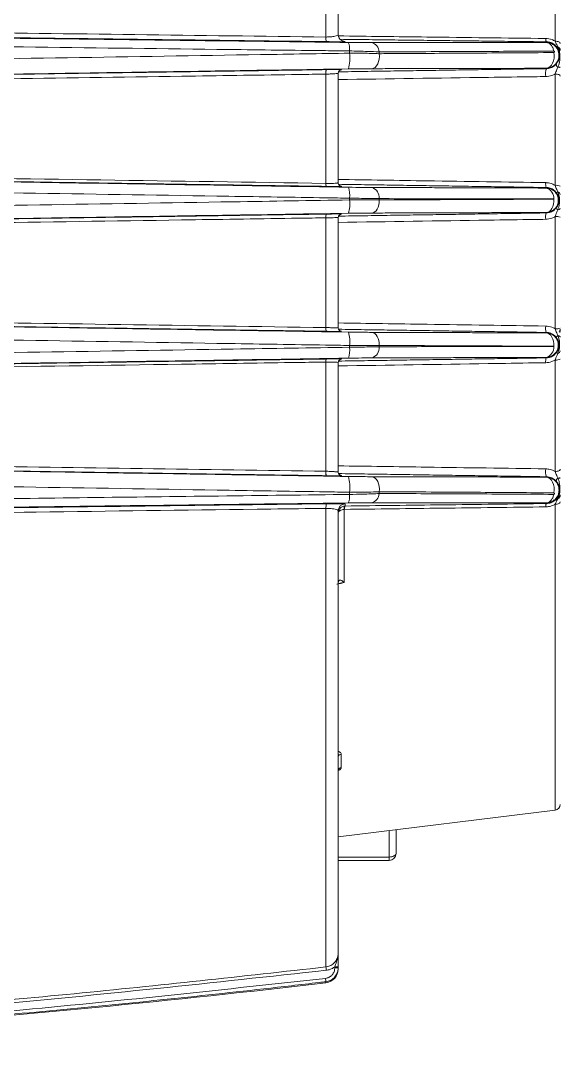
# Model space of a CAD drawing. Extents: x 2 to 136, y 1 to 99.
# Drawn here: x 107.422 to 109.754, y 41.887 to 46.379 of the extents above; entities that cross this region are included whole.
import ezdxf

# ---------------------------------------------------------------- set-up
doc = ezdxf.new("R2010")
doc.units = 0
doc.header["$MEASUREMENT"] = 0
doc.linetypes.add('SLD-Solid', pattern=[0])
doc.layers.add('OBJECT', color=7, linetype='CONTINUOUS')

msp = doc.modelspace()

# ---------------------------------------------------------------- linework, layer by layer
at = {"layer": 'OBJECT', "linetype": 'SLD-Solid', "lineweight": 15}
for p, q in [((108.7413, 46.3085), (108.7413, 48.2902)), ((108.7944, 48.2302), (108.7944, 46.3191)), ((109.7324, 46.2908), (109.7324, 47.6032)), ((108.8239, 46.2893), (108.8239, 46.2891)), ((108.8436, 46.2483), (108.8436, 46.2387)), ((108.9713, 46.2443), (108.9713, 46.2364)), ((108.7412, 45.6761), (108.7412, 46.1482)), ((108.7415, 46.1481), (108.7415, 45.6761)), ((108.7944, 46.1522), (108.7944, 45.6782)), ((108.8091, 46.1672), (108.8091, 46.1667)), ((109.6943, 46.1734), (109.6943, 46.1717)), ((109.7324, 45.6673), (109.7324, 46.1489)), ((108.8091, 45.6636), (108.8091, 45.6632)), ((109.6942, 45.6559), (109.6943, 45.6582)), ((108.8436, 45.6121), (108.8436, 45.6044)), ((108.9713, 45.61), (108.9713, 45.6044)), ((109.6942, 45.5502), (109.6943, 45.5482)), ((108.7412, 45.0528), (108.7412, 45.5272)), ((108.7415, 45.5272), (108.7415, 45.0528)), ((108.7944, 45.5282), (108.7944, 45.0518)), ((108.8091, 45.5432), (108.8091, 45.5427)), ((109.7324, 45.0475), (109.7324, 45.5325)), ((108.8091, 45.0373), (108.8091, 45.0368)), ((109.6942, 45.0298), (109.6943, 45.0318)), ((108.8436, 44.9756), (108.8436, 44.9679)), ((108.9713, 44.9756), (108.9713, 44.97)), ((109.6942, 44.9241), (109.6943, 44.9218)), ((108.7412, 44.4318), (108.7412, 44.9039)), ((108.7415, 44.9039), (108.7415, 44.4319)), ((108.7944, 44.9018), (108.7944, 44.4278)), ((108.8091, 44.9168), (108.8091, 44.9164)), ((109.7324, 44.4311), (109.7324, 44.9127)), ((108.8091, 44.4133), (108.8091, 44.4128)), ((109.6943, 44.4066), (109.6943, 44.4083)), ((108.8436, 44.3413), (108.8436, 44.3317)), ((108.9713, 44.3436), (108.9713, 44.3357)), ((108.8239, 44.2909), (108.8239, 44.2817)), ((109.6943, 44.2951), (109.6943, 44.2922)), ((108.7413, 42.2898), (108.7413, 44.2715)), ((108.7944, 44.2609), (108.7944, 42.3497)), ((108.8207, 44.2671), (108.8207, 43.9514)), ((109.7324, 42.9673), (109.7324, 44.2892)), ((108.7944, 43.7161), (108.7944, 43.6992)), ((108.7944, 43.197), (108.7944, 42.7894)), ((108.8075, 43.2098), (108.8075, 43.1517)), ((108.7944, 42.8521), (109.7324, 42.9673)), ((109.0144, 42.7649), (109.0144, 42.8791)), ((109.0444, 42.8828), (109.0444, 42.7799)), ((108.7944, 42.8521), (108.7944, 42.6754)), ((108.7944, 42.7649), (109.0144, 42.7649)), ((109.0144, 42.7649), (109.0144, 42.7499)), ((108.7944, 42.7499), (109.0144, 42.7499)), ((108.7944, 42.6355), (108.7944, 42.3683)), ((108.7794, 42.2852), (108.7794, 42.29)), ((108.7944, 42.2903), (108.7944, 42.2856)), ((108.7944, 42.2856), (108.7944, 42.2808)), ((108.7413, 42.2212), (108.7413, 42.2259))]:
    msp.add_line(p, q, dxfattribs=at)
at = {"layer": 'OBJECT', "linetype": 'SLD-Solid', "lineweight": 15, "flags": 128}
for points in [[(109.7544, 46.2801), (109.754, 46.282), (109.7527, 46.2839), (109.7508, 46.2856), (109.7481, 46.2872), (109.7448, 46.2885), (109.741, 46.2896), (109.7368, 46.2903), (109.7324, 46.2908)], [(108.9713, 46.2364), (108.9723, 46.2248), (108.9716, 46.2132), (108.9692, 46.2021), (108.9653, 46.1921), (108.9601, 46.1837), (108.9538, 46.1773), (108.9467, 46.1732), (108.9392, 46.1716)], [(109.7264, 46.2413), (109.7279, 46.2295), (109.7275, 46.2174), (109.7253, 46.2058), (109.7215, 46.1952), (109.7161, 46.1863), (109.7096, 46.1795), (109.7022, 46.1751), (109.6943, 46.1734)], [(109.7381, 46.1925), (109.7375, 46.1914), (109.7373, 46.19), (109.7374, 46.1883), (109.738, 46.1865), (109.7388, 46.1844), (109.74, 46.1823), (109.7416, 46.18), (109.7434, 46.1776)], [(109.7544, 46.1397), (109.754, 46.1414), (109.7527, 46.143), (109.7508, 46.1445), (109.7481, 46.1458), (109.7448, 46.147), (109.741, 46.1479), (109.7368, 46.1485), (109.7324, 46.1489)], [(108.9713, 45.6044), (108.9712, 45.5937), (108.9697, 45.5833), (108.9669, 45.5737), (108.963, 45.5651), (108.958, 45.5579), (108.9522, 45.5525), (108.9459, 45.5491), (108.9392, 45.5478)], [(109.7264, 45.6078), (109.7263, 45.5971), (109.7249, 45.5865), (109.7222, 45.5767), (109.7183, 45.5679), (109.7133, 45.5606), (109.7074, 45.5551), (109.701, 45.5516), (109.6942, 45.5502)], [(109.7544, 45.5681), (109.7542, 45.5672), (109.7536, 45.5662), (109.7527, 45.5653), (109.7514, 45.5644), (109.7499, 45.5636), (109.748, 45.5629), (109.7458, 45.5622), (109.7434, 45.5616)], [(108.8067, 45.0375), (108.8072, 45.0374), (108.807, 45.0375), (108.8063, 45.0376), (108.8053, 45.0378), (108.8029, 45.0387), (108.8, 45.0406), (108.7993, 45.0413)], [(108.9392, 45.0322), (108.9459, 45.0309), (108.9522, 45.0275), (108.958, 45.0221), (108.963, 45.0149), (108.9669, 45.0063), (108.9697, 44.9967), (108.9712, 44.9863), (108.9713, 44.9756)], [(109.6942, 45.0298), (109.701, 45.0284), (109.7074, 45.0249), (109.7133, 45.0194), (109.7183, 45.0121), (109.7222, 45.0033), (109.7249, 44.9935), (109.7263, 44.9829), (109.7264, 44.9722)], [(109.7544, 45.0119), (109.7542, 45.0128), (109.7536, 45.0138), (109.7527, 45.0147), (109.7514, 45.0156), (109.7499, 45.0164), (109.748, 45.0171), (109.7458, 45.0178), (109.7434, 45.0184)], [(109.7544, 44.4403), (109.754, 44.4386), (109.7527, 44.437), (109.7508, 44.4355), (109.7481, 44.4342), (109.7448, 44.433), (109.741, 44.4321), (109.7368, 44.4315), (109.7324, 44.4311)], [(108.9392, 44.4084), (108.9467, 44.4068), (108.9538, 44.4027), (108.9601, 44.3963), (108.9653, 44.3879), (108.9692, 44.3779), (108.9716, 44.3668), (108.9723, 44.3552), (108.9713, 44.3436)], [(109.6943, 44.4066), (109.7022, 44.4049), (109.7096, 44.4005), (109.7161, 44.3937), (109.7215, 44.3848), (109.7253, 44.3742), (109.7275, 44.3626), (109.7279, 44.3505), (109.7264, 44.3387)], [(109.7381, 44.3875), (109.7375, 44.3886), (109.7373, 44.39), (109.7374, 44.3917), (109.738, 44.3935), (109.7388, 44.3956), (109.74, 44.3977), (109.7416, 44.4), (109.7434, 44.4024)], [(109.7544, 44.2999), (109.754, 44.298), (109.7527, 44.2961), (109.7508, 44.2944), (109.7481, 44.2928), (109.7448, 44.2915), (109.741, 44.2904), (109.7368, 44.2897), (109.7324, 44.2892)], [(108.7944, 43.9437), (108.7944, 43.9457), (108.7946, 43.9481), (108.7948, 43.9494), (108.795, 43.95), (108.7949, 43.9499)], [(108.7948, 43.1386), (108.7947, 43.1409), (108.7953, 43.1423), (108.7953, 43.1422)], [(109.0444, 42.7799), (109.0438, 42.777), (109.0421, 42.7741), (109.0393, 42.7715), (109.0356, 42.7693), (109.031, 42.7674), (109.0258, 42.766), (109.0202, 42.7652), (109.0144, 42.7649)]]:
    msp.add_lwpolyline(points, dxfattribs=at)
at = {"layer": 'OBJECT', "linetype": 'SLD-Solid', "lineweight": 15}
for centre, radius, start, end in [((108.8244, 46.3191), 0.03, 180.0036, 269.1826), ((108.7816, 46.3045), 0.0405, 174.3423, 203.1188), ((108.7685, 46.2559), 0.0755, 354.183, 22.6894), ((108.9297, 46.2437), 0.0417, 0.8083, 76.973), ((109.741, 46.2713), 0.00532, 239.3871, 297.1948), ((109.7355, 46.2494), 0.0189, 2.9343, 65.3072), ((108.6925, 46.2162), 0.1527, 342.6448, 8.4633), ((109.7452, 46.2231), 0.0455, 267.766, 281.6837), ((108.7783, 46.1544), 0.0376, 159.7235, 189.4724), ((108.7843, 46.1545), 0.0433, 162.5967, 188.3891), ((108.7432, 46.1984), 0.0503, 267.713, 268.0572), ((108.8094, 46.1522), 0.015, 90.9942, 179.9972), ((108.8094, 46.1517), 0.015, 136.4426, 180.0034), ((108.8094, 46.1517), 0.015, 90.9912, 136.4567), ((108.8094, 46.1516), 0.0151, 98.6123, 136.1252), ((109.7634, 46.1493), 0.0726, 162.0245, 189.2014), ((108.7663, 45.6729), 0.0253, 172.7801, 203.0444), ((108.7417, 45.6992), 0.0231, 268.6789, 269.4282), ((108.7704, 45.6728), 0.0291, 173.549, 199.6802), ((108.8094, 45.6786), 0.015, 179.9978, 225.2628), ((108.8094, 45.6782), 0.015, 180.0039, 269.0036), ((108.8094, 45.6786), 0.015, 225.2624, 268.9983), ((108.8084, 45.6762), 0.0124, 220.4914, 264.4988), ((108.738, 45.6242), 0.1062, 353.4787, 19.3118), ((108.9266, 45.6151), 0.0451, 353.569, 73.6787), ((109.7361, 45.6741), 0.0447, 173.5399, 200.7342), ((109.6819, 45.613), 0.0446, 354.3461, 74.0043), ((109.7373, 45.6319), 0.0358, 61.4085, 97.7842), ((109.7295, 45.6569), 0.0221, 291.0108, 308.8722), ((109.7402, 45.6257), 0.0144, 9.5692, 77.2101), ((108.7113, 45.5875), 0.1333, 342.2173, 7.2943), ((109.7529, 45.5288), 0.0618, 161.6711, 187.4643), ((109.7511, 45.5734), 0.0141, 193.6234, 236.9259), ((108.7732, 45.5318), 0.0324, 159.029, 188.1325), ((108.7785, 45.5319), 0.0373, 162.0596, 187.2208), ((108.7416, 45.551), 0.0238, 269.0244, 269.7507), ((108.8094, 45.5282), 0.015, 90.9942, 179.9972), ((108.8094, 45.5277), 0.015, 145.6346, 179.9954), ((108.8094, 45.5277), 0.015, 90.9981, 145.6267), ((108.809, 45.5286), 0.014, 97.3211, 147.6489), ((109.7374, 45.4803), 0.0524, 71.101, 95.4369), ((109.7529, 45.0512), 0.0618, 172.536, 198.3286), ((108.7732, 45.0482), 0.0324, 171.8675, 200.971), ((108.7785, 45.0481), 0.0373, 172.7792, 197.9404), ((108.7416, 45.029), 0.0238, 90.2493, 90.9756), ((108.8094, 45.0522), 0.015, 179.9928, 227.3569), ((108.8094, 45.0518), 0.015, 180.0039, 269.0036), ((108.8094, 45.0523), 0.015, 227.3452, 269.0028), ((108.7113, 44.9925), 0.1333, 352.7057, 17.7827), ((109.7374, 45.0997), 0.0524, 264.5631, 288.899), ((109.7511, 45.0066), 0.0141, 123.0739, 166.3768), ((108.738, 44.9558), 0.1062, 340.6883, 6.5211), ((108.9266, 44.9649), 0.0451, 286.3205, 6.4315), ((109.6819, 44.967), 0.0446, 285.9957, 5.6539), ((109.7361, 44.9059), 0.0447, 159.2658, 186.4599), ((109.7295, 44.9231), 0.0221, 51.1278, 68.9892), ((109.7402, 44.9543), 0.0144, 282.7899, 350.4308), ((108.7663, 44.9071), 0.0253, 156.9556, 187.2199), ((108.7417, 44.8808), 0.0231, 90.5718, 91.3211), ((108.7704, 44.9072), 0.0291, 160.3192, 186.4517), ((108.8094, 44.9018), 0.015, 90.9964, 179.9961), ((108.8094, 44.9014), 0.015, 145.7288, 179.9983), ((108.8094, 44.9014), 0.015, 90.9995, 145.7253), ((108.809, 44.9022), 0.014, 97.3721, 147.739), ((109.7373, 44.9481), 0.0358, 262.2151, 298.5937), ((108.7783, 44.4256), 0.0376, 170.5278, 200.2761), ((108.7843, 44.4255), 0.0433, 171.6116, 197.4024), ((108.7427, 44.3937), 0.0382, 91.8884, 92.3414), ((108.8094, 44.4283), 0.015, 179.9971, 227.696), ((108.8094, 44.4278), 0.015, 180.0034, 269.0063), ((109.7634, 44.4307), 0.0726, 170.7985, 197.9758), ((108.8094, 44.4283), 0.015, 227.6888, 268.9997), ((108.8083, 44.4255), 0.0121, 222.4784, 264.3376), ((108.6925, 44.3638), 0.1527, 351.5367, 17.3553), ((109.7452, 44.357), 0.0454, 78.3085, 92.2448), ((108.9297, 44.3363), 0.0417, 283.026, 359.1922), ((108.7817, 44.2755), 0.0405, 156.8826, 185.6563), ((108.8244, 44.2609), 0.03, 90.8171, 179.9967), ((108.7685, 44.3241), 0.0755, 337.3103, 5.8172), ((109.741, 44.3087), 0.00532, 62.806, 120.6057), ((109.7355, 44.3306), 0.0189, 294.6934, 357.0661), ((108.8604, 44.2742), 0.0403, 169.7248, 190.2752), ((108.8479, 44.2697), 0.0268, 153.4907, 185.6001), ((108.808, 43.196), 0.0137, 92.137, 175.8323), ((108.8082, 43.1378), 0.0139, 92.934, 176.6099), ((109.7294, 42.9921), 0.025, 277, 0), ((109.0144, 42.7799), 0.03, 270, 0), ((101.4476, 41.423), 7.3451, 6.66364, 6.77732), ((108.7344, 42.2808), 0.06, 276.6732, 0), ((108.7831, 42.4328), 0.1429, 268.5009, 274.5043), ((108.7831, 42.4281), 0.1429, 268.5009, 274.5043), ((116.3069, 43.124), 7.6186, 186.65992, 186.76959), ((102.8544, 92.538), 50.66, 272.14291, 276.67316)]:
    msp.add_arc(centre, radius, start, end, dxfattribs=at)
msp.add_ellipse((109.7394, 45.0454), major_axis=(0, 0.025), ratio=0.6, start_param=4.158367, end_param=4.712389, dxfattribs=at)
for points, knots in [([(105.2045, 46.3546), (105.2805, 46.3536), (105.6329, 46.3488), (106.261, 46.3404), (107.0889, 46.3295), (107.9159, 46.3189), (108.4662, 46.3119), (108.7413, 46.3085)], [0, 0, 0, 0, 0.064272, 0.298061, 0.531849, 0.765925, 1, 1, 1, 1]), ([(108.7444, 46.2886), (108.3652, 46.2933), (107.6069, 46.3026), (106.465, 46.3174), (105.6702, 46.3279), (105.2556, 46.3336), (105.2232, 46.3341)], [0, 0, 0, 0, 0.32391, 0.647821, 0.972489, 1, 1, 1, 1]), ([(105.2253, 46.3317), (105.2639, 46.3312), (105.6917, 46.3253), (106.5083, 46.3145), (107.6746, 46.2994), (108.4503, 46.2898), (108.8381, 46.285)], [0, 0, 0, 0, 0.031942, 0.354119, 0.677059, 1, 1, 1, 1]), ([(108.7413, 46.3085), (108.7421, 46.3085), (108.7497, 46.3085), (108.7642, 46.3092), (108.7808, 46.3114), (108.7922, 46.3149), (108.7936, 46.3177), (108.7944, 46.3191)], [0, 0, 0, 0, 0.02565, 0.243454, 0.482622, 0.739142, 1, 1, 1, 1]), ([(108.8239, 46.2893), (108.8226, 46.2893), (108.8178, 46.2896), (108.8096, 46.2925), (108.8012, 46.2993), (108.7955, 46.3088), (108.7947, 46.316), (108.7944, 46.3196)], [0, 0, 0, 0, 0.077987, 0.284742, 0.51203, 0.754311, 1, 1, 1, 1]), ([(108.7955, 46.3132), (108.9231, 46.3116), (109.2218, 46.3079), (109.5205, 46.3042), (109.6917, 46.302)], [0, 0, 0, 0, 0.427131, 1, 1, 1, 1]), ([(108.8436, 46.2483), (108.8088, 46.2487), (108.6351, 46.2507), (108.183, 46.2562), (107.4865, 46.2648), (106.5498, 46.2767), (105.8074, 46.2864), (105.3437, 46.2928), (105.2596, 46.2939)], [0, 0, 0, 0, 0.029188, 0.145942, 0.379493, 0.613044, 0.929777, 1, 1, 1, 1]), ([(108.8239, 46.2891), (108.8228, 46.2889), (108.8206, 46.2885), (108.8034, 46.2883), (108.7783, 46.2882), (108.7568, 46.2884), (108.7456, 46.2886), (108.7444, 46.2886)], [0, 0, 0, 0, 0.252657, 0.505679, 0.747853, 0.97329, 1, 1, 1, 1]), ([(108.8381, 46.285), (108.8594, 46.2848), (108.8963, 46.2844), (108.9263, 46.2844), (108.9391, 46.2844)], [0, 0, 0, 0, 0.576403, 1, 1, 1, 1]), ([(109.6943, 46.2878), (109.694, 46.2881), (109.6935, 46.2885), (109.6927, 46.2916), (109.692, 46.296), (109.6918, 46.3), (109.6917, 46.302)], [0, 0, 0, 0, 0.249999, 0.499997, 0.749995, 1, 1, 1, 1]), ([(109.6917, 46.302), (109.6917, 46.302), (109.7008, 46.3019), (109.7154, 46.2995), (109.728, 46.293), (109.7324, 46.2908)], [0, 0, 0, 0, 0.001898, 0.648983, 1, 1, 1, 1]), ([(109.7382, 46.2667), (109.7358, 46.2694), (109.7298, 46.2759), (109.7206, 46.2815), (109.7095, 46.2859), (109.7018, 46.2876), (109.6954, 46.2878), (109.6943, 46.2878)], [0, 0, 0, 0, 0.22822, 0.550171, 0.619259, 0.934176, 1, 1, 1, 1]), ([(109.7266, 46.2479), (109.7252, 46.253), (109.7224, 46.2632), (109.7147, 46.2749), (109.7051, 46.283), (109.6979, 46.2843), (109.6943, 46.2849)], [0, 0, 0, 0, 0.250004, 0.5, 0.749998, 1, 1, 1, 1]), ([(109.6943, 46.2849), (109.7016, 46.2839), (109.7143, 46.2823), (109.7292, 46.2727), (109.7394, 46.2617), (109.7461, 46.249), (109.7492, 46.2356), (109.7492, 46.2207), (109.7445, 46.2045), (109.7365, 46.1931), (109.7257, 46.183), (109.713, 46.1754), (109.7, 46.174), (109.6943, 46.1734)], [0, 0, 0, 0, 0.126949, 0.21856, 0.300873, 0.386962, 0.46298, 0.538297, 0.643675, 0.752357, 0.774029, 0.901395, 1, 1, 1, 1]), ([(109.7434, 46.2666), (109.742, 46.2695), (109.7383, 46.2771), (109.7346, 46.2856), (109.7324, 46.2908)], [0, 0, 0, 0, 0.387798, 1, 1, 1, 1]), ([(109.7381, 46.1925), (109.7406, 46.1961), (109.7483, 46.2069), (109.7515, 46.2186), (109.7519, 46.2313), (109.7511, 46.2395), (109.7488, 46.2496), (109.7433, 46.2603), (109.7393, 46.2655), (109.7382, 46.2667)], [0, 0, 0, 0, 0.166256, 0.511245, 0.628186, 0.632875, 0.783249, 0.946157, 1, 1, 1, 1]), ([(109.7434, 46.1776), (109.7451, 46.1812), (109.7531, 46.1985), (109.7542, 46.2238), (109.7511, 46.2523), (109.7454, 46.2629), (109.7434, 46.2666)], [0, 0, 0, 0, 0.128439, 0.615049, 0.865154, 1, 1, 1, 1]), ([(106.2647, 46.1966), (106.2996, 46.1972), (106.474, 46.2001), (106.9276, 46.2076), (107.6245, 46.219), (108.3095, 46.2301), (108.7154, 46.2366), (108.8436, 46.2387)], [0, 0, 0, 0, 0.040495, 0.202477, 0.526502, 0.850526, 1, 1, 1, 1]), ([(108.9713, 46.2443), (108.9552, 46.245), (108.9171, 46.2467), (108.8705, 46.2477), (108.8436, 46.2483)], [0, 0, 0, 0, 0.422662, 1, 1, 1, 1]), ([(108.8436, 46.2387), (108.8629, 46.2387), (108.9095, 46.2387), (108.9486, 46.2373), (108.9713, 46.2364)], [0, 0, 0, 0, 0.415675, 1, 1, 1, 1]), ([(109.7266, 46.2479), (109.7003, 46.2478), (109.5687, 46.247), (109.3175, 46.2457), (109.0912, 46.2448), (108.9713, 46.2443)], [0, 0, 0, 0, 0.105236, 0.526182, 1, 1, 1, 1]), ([(108.9713, 46.2364), (108.998, 46.2366), (109.1312, 46.2374), (109.3837, 46.2389), (109.6078, 46.2405), (109.7264, 46.2413)], [0, 0, 0, 0, 0.105273, 0.526369, 1, 1, 1, 1]), ([(109.7264, 46.2413), (109.7267, 46.2414), (109.7276, 46.2415), (109.7287, 46.2422), (109.7294, 46.2432), (109.7296, 46.2441), (109.7297, 46.245), (109.7295, 46.2458), (109.7291, 46.2466), (109.7284, 46.2473), (109.7276, 46.2478), (109.7269, 46.2479), (109.7266, 46.2479)], [0, 0, 0, 0, 0.111782, 0.308305, 0.405357, 0.512721, 0.582933, 0.649625, 0.723378, 0.796408, 0.884276, 1, 1, 1, 1]), ([(109.6943, 46.1717), (109.7007, 46.1724), (109.7137, 46.1739), (109.7284, 46.1823), (109.7352, 46.1896), (109.7381, 46.1925)], [0, 0, 0, 0, 0.366327, 0.740963, 1, 1, 1, 1]), ([(109.7324, 46.1489), (109.7336, 46.152), (109.7373, 46.1613), (109.7409, 46.1711), (109.7434, 46.1776)], [0, 0, 0, 0, 0.331598, 1, 1, 1, 1]), ([(108.7412, 46.1482), (108.7313, 46.148), (108.6819, 46.1473), (108.4742, 46.1443), (107.7467, 46.1337), (107.0585, 46.1236), (106.5286, 46.1159)], [0, 0, 0, 0, 0.013409, 0.067044, 0.281584, 1, 1, 1, 1]), ([(108.8383, 46.1706), (108.4545, 46.1647), (107.6867, 46.153), (106.9159, 46.1407), (106.5304, 46.1345)], [0, 0, 0, 0, 0.49985, 1, 1, 1, 1]), ([(108.7944, 46.1522), (108.7941, 46.152), (108.7934, 46.1514), (108.7865, 46.1504), (108.7734, 46.1494), (108.7577, 46.1486), (108.7463, 46.1483), (108.7415, 46.1481)], [0, 0, 0, 0, 0.153393, 0.3894, 0.615821, 0.834852, 1, 1, 1, 1]), ([(108.743, 46.1674), (108.7491, 46.1675), (108.7632, 46.1677), (108.7829, 46.1678), (108.7992, 46.1677), (108.8079, 46.1675), (108.8088, 46.1673), (108.8091, 46.1672)], [0, 0, 0, 0, 0.16686, 0.387147, 0.613389, 0.84791, 1, 1, 1, 1]), ([(109.6917, 46.1377), (109.6752, 46.1374), (109.5926, 46.1362), (109.2936, 46.1319), (109.0109, 46.1278), (108.7944, 46.1247)], [0, 0, 0, 0, 0.055202, 0.27601, 1, 1, 1, 1]), ([(108.8091, 46.1667), (108.8091, 46.1667), (108.809, 46.1666), (108.8072, 46.1665), (108.8071, 46.1665)], [0, 0, 0, 0, 0.964857, 1, 1, 1, 1]), ([(108.9392, 46.1716), (108.9212, 46.1715), (108.8905, 46.1713), (108.8536, 46.1708), (108.8383, 46.1706)], [0, 0, 0, 0, 0.585128, 1, 1, 1, 1]), ([(109.7324, 46.1489), (109.7279, 46.1465), (109.7154, 46.14), (109.7009, 46.1386), (109.6917, 46.1377)], [0, 0, 0, 0, 0.363912, 1, 1, 1, 1]), ([(106.171, 45.7147), (106.1809, 45.7146), (106.2304, 45.7139), (106.4384, 45.7107), (107.2852, 45.698), (108.0924, 45.6859), (108.7412, 45.6761)], [0, 0, 0, 0, 0.011559, 0.057797, 0.242748, 1, 1, 1, 1]), ([(106.1728, 45.7016), (106.6177, 45.6944), (107.5078, 45.68), (108.3947, 45.6662), (108.8383, 45.6593)], [0, 0, 0, 0, 0.499822, 1, 1, 1, 1]), ([(108.7944, 45.6929), (108.9226, 45.6909), (109.2217, 45.6863), (109.5208, 45.6817), (109.6917, 45.6791)], [0, 0, 0, 0, 0.428898, 1, 1, 1, 1]), ([(108.8436, 45.6121), (108.8088, 45.6127), (108.635, 45.6154), (108.1828, 45.6224), (107.4862, 45.6334), (106.7597, 45.6451), (106.3117, 45.6525), (106.1431, 45.6553)], [0, 0, 0, 0, 0.038714, 0.19357, 0.503334, 0.813098, 1, 1, 1, 1]), ([(108.7415, 45.6761), (108.7433, 45.6761), (108.7519, 45.676), (108.7665, 45.676), (108.7819, 45.6763), (108.7924, 45.6771), (108.7937, 45.6778), (108.7944, 45.6782)], [0, 0, 0, 0, 0.064712, 0.295241, 0.528664, 0.764159, 1, 1, 1, 1]), ([(108.8091, 45.6632), (108.8083, 45.663), (108.8066, 45.6628), (108.7935, 45.6626), (108.7742, 45.6626), (108.756, 45.6628), (108.7453, 45.663), (108.743, 45.663)], [0, 0, 0, 0, 0.235162, 0.47038, 0.704014, 0.935104, 1, 1, 1, 1]), ([(108.8071, 45.6638), (108.8076, 45.6638), (108.809, 45.6637), (108.8091, 45.6637), (108.8091, 45.6636)], [0, 0, 0, 0, 0.358782, 1, 1, 1, 1]), ([(108.8383, 45.6593), (108.8601, 45.659), (108.8968, 45.6585), (108.927, 45.6584), (108.9392, 45.6583)], [0, 0, 0, 0, 0.595825, 1, 1, 1, 1]), ([(109.6917, 45.6791), (109.6934, 45.679), (109.7038, 45.6786), (109.718, 45.6752), (109.7291, 45.6691), (109.7324, 45.6673)], [0, 0, 0, 0, 0.119532, 0.733651, 1, 1, 1, 1]), ([(109.6942, 45.6559), (109.7012, 45.655), (109.7141, 45.6533), (109.7294, 45.6428), (109.7399, 45.6297), (109.7455, 45.6151), (109.7467, 45.6004), (109.7442, 45.5868), (109.7377, 45.5728), (109.7261, 45.5602), (109.7104, 45.5518), (109.6993, 45.5507), (109.6942, 45.5502)], [0, 0, 0, 0, 0.126833, 0.236074, 0.330183, 0.430951, 0.518046, 0.598413, 0.682006, 0.797113, 0.907435, 1, 1, 1, 1]), ([(109.7374, 45.6363), (109.7353, 45.6389), (109.7292, 45.6461), (109.7157, 45.6546), (109.7026, 45.6579), (109.6954, 45.6582), (109.6943, 45.6582)], [0, 0, 0, 0, 0.20143, 0.565856, 0.929079, 1, 1, 1, 1]), ([(109.7434, 45.6397), (109.742, 45.6431), (109.7383, 45.6521), (109.7346, 45.6615), (109.7324, 45.6673)], [0, 0, 0, 0, 0.384163, 1, 1, 1, 1]), ([(109.7434, 45.5616), (109.7451, 45.5655), (109.7518, 45.5806), (109.7522, 45.6045), (109.7495, 45.6274), (109.7449, 45.6367), (109.7434, 45.6397)], [0, 0, 0, 0, 0.157477, 0.614996, 0.87521, 1, 1, 1, 1]), ([(106.1431, 45.5607), (106.178, 45.5613), (106.3526, 45.5642), (106.8064, 45.5717), (107.5039, 45.583), (108.2294, 45.5947), (108.6755, 45.6017), (108.8436, 45.6044)], [0, 0, 0, 0, 0.038703, 0.193516, 0.503195, 0.812873, 1, 1, 1, 1]), ([(108.9713, 45.61), (108.9559, 45.6103), (108.9176, 45.611), (108.8712, 45.6117), (108.8436, 45.6121)], [0, 0, 0, 0, 0.40408, 1, 1, 1, 1]), ([(108.8436, 45.6044), (108.8622, 45.6045), (108.9086, 45.6049), (108.9479, 45.6046), (108.9713, 45.6044)], [0, 0, 0, 0, 0.401356, 1, 1, 1, 1]), ([(109.7264, 45.6086), (109.6992, 45.6086), (109.5637, 45.6088), (109.312, 45.6093), (109.0874, 45.6098), (108.9713, 45.61)], [0, 0, 0, 0, 0.107811, 0.539052, 1, 1, 1, 1]), ([(108.9713, 45.6044), (108.9985, 45.6045), (109.1342, 45.6051), (109.3859, 45.6062), (109.6104, 45.6073), (109.7264, 45.6078)], [0, 0, 0, 0, 0.107776, 0.53888, 1, 1, 1, 1]), ([(109.7264, 45.6078), (109.7264, 45.6078), (109.7265, 45.6078), (109.7266, 45.6079), (109.7267, 45.608), (109.7267, 45.6081), (109.7267, 45.6082), (109.7267, 45.6083), (109.7267, 45.6084), (109.7266, 45.6085), (109.7265, 45.6086), (109.7264, 45.6086), (109.7264, 45.6086)], [0, 0, 0, 0, 0.102411, 0.238604, 0.342539, 0.423012, 0.496268, 0.573227, 0.662891, 0.751832, 0.862413, 1, 1, 1, 1]), ([(109.7374, 45.5701), (109.7397, 45.5736), (109.7456, 45.5827), (109.7486, 45.5952), (109.7486, 45.6068), (109.7471, 45.6174), (109.7438, 45.6271), (109.7389, 45.6342), (109.7374, 45.6363)], [0, 0, 0, 0, 0.180623, 0.464307, 0.589371, 0.651447, 0.896361, 1, 1, 1, 1]), ([(109.6943, 45.5482), (109.7005, 45.5489), (109.7129, 45.5504), (109.7278, 45.5591), (109.7346, 45.5669), (109.7374, 45.5701)], [0, 0, 0, 0, 0.371592, 0.744374, 1, 1, 1, 1]), ([(109.7324, 45.5325), (109.7334, 45.5351), (109.7369, 45.5448), (109.7406, 45.5545), (109.7434, 45.5616)], [0, 0, 0, 0, 0.265772, 1, 1, 1, 1]), ([(108.7412, 45.5272), (108.7313, 45.527), (108.6818, 45.5263), (108.4739, 45.5232), (107.6848, 45.5115), (106.9353, 45.5003), (106.3443, 45.4915)], [0, 0, 0, 0, 0.012392, 0.061958, 0.260221, 1, 1, 1, 1]), ([(108.8383, 45.5468), (108.4238, 45.5403), (107.5946, 45.5275), (106.7623, 45.5141), (106.3461, 45.5074)], [0, 0, 0, 0, 0.499843, 1, 1, 1, 1]), ([(108.7944, 45.5282), (108.7941, 45.5282), (108.7934, 45.5282), (108.7865, 45.5281), (108.773, 45.5278), (108.7571, 45.5275), (108.746, 45.5273), (108.7415, 45.5272)], [0, 0, 0, 0, 0.146187, 0.37875, 0.610817, 0.842365, 1, 1, 1, 1]), ([(108.743, 45.5433), (108.7486, 45.5434), (108.7625, 45.5436), (108.7825, 45.5438), (108.7992, 45.5437), (108.8079, 45.5435), (108.8088, 45.5433), (108.8091, 45.5432)], [0, 0, 0, 0, 0.157726, 0.389336, 0.621375, 0.853863, 1, 1, 1, 1]), ([(109.6917, 45.5208), (109.6751, 45.5205), (109.5924, 45.5193), (109.2933, 45.5148), (109.0108, 45.5106), (108.7944, 45.5073)], [0, 0, 0, 0, 0.055289, 0.276443, 1, 1, 1, 1]), ([(108.8091, 45.5427), (108.809, 45.5427), (108.809, 45.5426), (108.8072, 45.5425), (108.8072, 45.5425)], [0, 0, 0, 0, 0.951334, 1, 1, 1, 1]), ([(108.9392, 45.5478), (108.9207, 45.5477), (108.8897, 45.5475), (108.853, 45.547), (108.8383, 45.5468)], [0, 0, 0, 0, 0.598724, 1, 1, 1, 1]), ([(109.7324, 45.5325), (109.7278, 45.53), (109.7152, 45.5232), (109.7008, 45.5217), (109.6917, 45.5208)], [0, 0, 0, 0, 0.367572, 1, 1, 1, 1]), ([(106.3443, 45.0885), (106.3542, 45.0883), (106.4037, 45.0876), (106.6116, 45.0845), (107.4007, 45.0727), (108.1501, 45.0616), (108.7412, 45.0528)], [0, 0, 0, 0, 0.012391, 0.061957, 0.260221, 1, 1, 1, 1]), ([(106.3461, 45.0726), (106.7621, 45.0659), (107.5943, 45.0525), (108.4235, 45.0397), (108.8383, 45.0332)], [0, 0, 0, 0, 0.499844, 1, 1, 1, 1]), ([(108.7944, 45.0727), (108.9225, 45.0708), (109.2216, 45.0663), (109.5207, 45.0618), (109.6917, 45.0592)], [0, 0, 0, 0, 0.428526, 1, 1, 1, 1]), ([(109.6917, 45.0592), (109.694, 45.0591), (109.7054, 45.0586), (109.7195, 45.0547), (109.7299, 45.0489), (109.7324, 45.0475)], [0, 0, 0, 0, 0.162674, 0.799299, 1, 1, 1, 1]), ([(108.8436, 44.9756), (108.8088, 44.9762), (108.6351, 44.9789), (108.1831, 44.9861), (107.4866, 44.9972), (106.76, 45.0091), (106.3119, 45.0165), (106.1431, 45.0193)], [0, 0, 0, 0, 0.038703, 0.193516, 0.503195, 0.812873, 1, 1, 1, 1]), ([(108.7415, 45.0528), (108.7434, 45.0528), (108.7521, 45.0526), (108.7667, 45.0523), (108.782, 45.052), (108.7924, 45.0518), (108.7937, 45.0518), (108.7944, 45.0518)], [0, 0, 0, 0, 0.068843, 0.301229, 0.534056, 0.767019, 1, 1, 1, 1]), ([(108.8091, 45.0368), (108.8083, 45.0367), (108.8066, 45.0364), (108.7936, 45.0362), (108.7745, 45.0363), (108.7562, 45.0365), (108.7455, 45.0366), (108.743, 45.0367)], [0, 0, 0, 0, 0.232897, 0.465797, 0.698631, 0.931114, 1, 1, 1, 1]), ([(108.8071, 45.0375), (108.8076, 45.0374), (108.809, 45.0373), (108.8091, 45.0373), (108.8091, 45.0373)], [0, 0, 0, 0, 0.370219, 1, 1, 1, 1]), ([(108.8383, 45.0332), (108.8602, 45.0329), (108.8969, 45.0324), (108.9271, 45.0323), (108.9392, 45.0322)], [0, 0, 0, 0, 0.598694, 1, 1, 1, 1]), ([(109.6942, 45.0298), (109.701, 45.0289), (109.7137, 45.0273), (109.7263, 45.0189), (109.7357, 45.0092), (109.7425, 44.9984), (109.7466, 44.9831), (109.7461, 44.9681), (109.7418, 44.9545), (109.7339, 44.942), (109.7212, 44.9308), (109.7066, 44.9249), (109.6971, 44.9243), (109.6942, 44.9241)], [0, 0, 0, 0, 0.123491, 0.232004, 0.269258, 0.371293, 0.461614, 0.556778, 0.640621, 0.721066, 0.824899, 0.947628, 1, 1, 1, 1]), ([(109.7374, 45.0099), (109.7358, 45.0119), (109.7302, 45.0186), (109.7176, 45.0274), (109.7037, 45.0314), (109.6959, 45.0317), (109.6943, 45.0318)], [0, 0, 0, 0, 0.153723, 0.52997, 0.90461, 1, 1, 1, 1]), ([(109.7434, 45.0184), (109.742, 45.0221), (109.7383, 45.0318), (109.7347, 45.0415), (109.7324, 45.0475)], [0, 0, 0, 0, 0.38536, 1, 1, 1, 1]), ([(109.7374, 44.9437), (109.7394, 44.9467), (109.7448, 44.9547), (109.7484, 44.9674), (109.7487, 44.9782), (109.7477, 44.9887), (109.7449, 44.9985), (109.7394, 45.0068), (109.7374, 45.0099)], [0, 0, 0, 0, 0.142978, 0.390657, 0.527552, 0.574979, 0.844546, 1, 1, 1, 1]), ([(109.7434, 44.9403), (109.7452, 44.9441), (109.7509, 44.9565), (109.752, 44.9814), (109.7505, 45.0042), (109.7445, 45.0161), (109.7434, 45.0184)], [0, 0, 0, 0, 0.156587, 0.505041, 0.904921, 1, 1, 1, 1]), ([(109.7502, 45.0352), (109.7512, 45.0363), (109.7522, 45.0374), (109.7528, 45.0388), (109.7529, 45.0388)], [0, 0, 0, 0, 0.969891, 1, 1, 1, 1]), ([(106.1431, 44.9247), (106.178, 44.9253), (106.3527, 44.9282), (106.8065, 44.9356), (107.5042, 44.9469), (108.2297, 44.9583), (108.6757, 44.9653), (108.8436, 44.9679)], [0, 0, 0, 0, 0.038714, 0.19357, 0.503334, 0.813098, 1, 1, 1, 1]), ([(108.9713, 44.9756), (108.956, 44.9755), (108.9178, 44.9751), (108.8714, 44.9754), (108.8436, 44.9756)], [0, 0, 0, 0, 0.40122, 1, 1, 1, 1]), ([(108.8436, 44.9679), (108.8623, 44.9681), (108.9087, 44.9688), (108.948, 44.9696), (108.9713, 44.97)], [0, 0, 0, 0, 0.40422, 1, 1, 1, 1]), ([(109.7264, 44.9722), (109.6992, 44.9723), (109.5637, 44.973), (109.3121, 44.9741), (109.0874, 44.9751), (108.9713, 44.9756)], [0, 0, 0, 0, 0.107776, 0.53888, 1, 1, 1, 1]), ([(108.9713, 44.97), (108.9985, 44.97), (109.1342, 44.9703), (109.386, 44.9709), (109.6104, 44.9712), (109.7264, 44.9714)], [0, 0, 0, 0, 0.10781, 0.539052, 1, 1, 1, 1]), ([(109.7264, 44.9714), (109.7264, 44.9714), (109.7264, 44.9714), (109.7265, 44.9714), (109.7266, 44.9715), (109.7266, 44.9715), (109.7267, 44.9716), (109.7267, 44.9717), (109.7267, 44.9718), (109.7267, 44.9719), (109.7266, 44.9721), (109.7265, 44.9721), (109.7264, 44.9722), (109.7264, 44.9722)], [0, 0, 0, 0, 0.057294, 0.181903, 0.187675, 0.289675, 0.363763, 0.438019, 0.522307, 0.60593, 0.707189, 0.863077, 1, 1, 1, 1]), ([(108.8383, 44.9207), (108.395, 44.9138), (107.5081, 44.9), (106.618, 44.8856), (106.1728, 44.8784)], [0, 0, 0, 0, 0.499822, 1, 1, 1, 1]), ([(108.9392, 44.9217), (108.9208, 44.9216), (108.8898, 44.9214), (108.8531, 44.9209), (108.8383, 44.9207)], [0, 0, 0, 0, 0.595856, 1, 1, 1, 1]), ([(109.6943, 44.9218), (109.7003, 44.9224), (109.7124, 44.9238), (109.7275, 44.9323), (109.7345, 44.9403), (109.7374, 44.9437)], [0, 0, 0, 0, 0.366151, 0.730923, 1, 1, 1, 1]), ([(109.7324, 44.9127), (109.7327, 44.9135), (109.7361, 44.9231), (109.7399, 44.9321), (109.7434, 44.9403)], [0, 0, 0, 0, 0.088015, 1, 1, 1, 1]), ([(108.7412, 44.9039), (108.7313, 44.9037), (108.6818, 44.903), (108.4738, 44.8999), (107.627, 44.8871), (106.8197, 44.875), (106.171, 44.8652)], [0, 0, 0, 0, 0.011559, 0.057797, 0.242748, 1, 1, 1, 1]), ([(108.7944, 44.9018), (108.7941, 44.9021), (108.7934, 44.9026), (108.7866, 44.9034), (108.7734, 44.9039), (108.7575, 44.9041), (108.7462, 44.904), (108.7415, 44.9039)], [0, 0, 0, 0, 0.146296, 0.378552, 0.608139, 0.83625, 1, 1, 1, 1]), ([(108.743, 44.917), (108.7489, 44.9171), (108.763, 44.9173), (108.7829, 44.9174), (108.7994, 44.9174), (108.8079, 44.9171), (108.8088, 44.9169), (108.8091, 44.9168)], [0, 0, 0, 0, 0.164203, 0.392746, 0.62235, 0.854158, 1, 1, 1, 1]), ([(109.6917, 44.9009), (109.6751, 44.9007), (109.5924, 44.8994), (109.2933, 44.8948), (109.0108, 44.8904), (108.7944, 44.8871)], [0, 0, 0, 0, 0.055307, 0.276535, 1, 1, 1, 1]), ([(108.8091, 44.9164), (108.809, 44.9163), (108.809, 44.9162), (108.8072, 44.9162), (108.8071, 44.9162)], [0, 0, 0, 0, 0.955992, 1, 1, 1, 1]), ([(109.7324, 44.9127), (109.7276, 44.9101), (109.7149, 44.9032), (109.7005, 44.9018), (109.6917, 44.9009)], [0, 0, 0, 0, 0.381424, 1, 1, 1, 1]), ([(106.5286, 44.4641), (106.5385, 44.464), (106.588, 44.4633), (106.7957, 44.4602), (107.5234, 44.4496), (108.2114, 44.4396), (108.7412, 44.4318)], [0, 0, 0, 0, 0.013409, 0.067044, 0.281584, 1, 1, 1, 1]), ([(106.5304, 44.4455), (106.9157, 44.4393), (107.6865, 44.427), (108.4543, 44.4153), (108.8383, 44.4094)], [0, 0, 0, 0, 0.499851, 1, 1, 1, 1]), ([(108.7415, 44.4319), (108.7427, 44.4318), (108.7506, 44.4316), (108.7651, 44.431), (108.7813, 44.43), (108.7923, 44.4289), (108.7937, 44.4282), (108.7944, 44.4278)], [0, 0, 0, 0, 0.040294, 0.26941, 0.508713, 0.753936, 1, 1, 1, 1]), ([(108.7944, 44.4553), (108.922, 44.4535), (109.2212, 44.4491), (109.5203, 44.4448), (109.6917, 44.4423)], [0, 0, 0, 0, 0.426823, 1, 1, 1, 1]), ([(109.6917, 44.4423), (109.698, 44.4419), (109.7125, 44.4408), (109.7252, 44.4346), (109.7324, 44.4311)], [0, 0, 0, 0, 0.433276, 1, 1, 1, 1]), ([(109.7434, 44.4024), (109.742, 44.4062), (109.7384, 44.416), (109.7347, 44.4254), (109.7324, 44.4311)], [0, 0, 0, 0, 0.391254, 1, 1, 1, 1]), ([(108.8436, 44.3413), (108.8089, 44.3419), (108.6353, 44.3447), (108.1837, 44.3519), (107.4878, 44.3632), (106.8014, 44.3745), (106.3935, 44.3813), (106.2647, 44.3834)], [0, 0, 0, 0, 0.040495, 0.202477, 0.526502, 0.850527, 1, 1, 1, 1]), ([(108.8091, 44.4128), (108.8082, 44.4127), (108.8065, 44.4124), (108.7927, 44.4122), (108.7725, 44.4122), (108.7544, 44.4124), (108.7445, 44.4126), (108.743, 44.4126)], [0, 0, 0, 0, 0.244044, 0.488221, 0.728099, 0.959249, 1, 1, 1, 1]), ([(108.8058, 44.4136), (108.8067, 44.4135), (108.8088, 44.4134), (108.809, 44.4133), (108.8091, 44.4133)], [0, 0, 0, 0, 0.442354, 1, 1, 1, 1]), ([(108.8383, 44.4094), (108.8599, 44.4091), (108.8967, 44.4086), (108.9268, 44.4085), (108.9392, 44.4084)], [0, 0, 0, 0, 0.584807, 1, 1, 1, 1]), ([(109.7381, 44.3875), (109.7344, 44.3912), (109.7261, 44.3997), (109.7104, 44.407), (109.6987, 44.4079), (109.6943, 44.4083)], [0, 0, 0, 0, 0.330433, 0.751279, 1, 1, 1, 1]), ([(109.6943, 44.4066), (109.697, 44.4064), (109.7069, 44.4058), (109.7224, 44.3998), (109.7347, 44.3891), (109.7433, 44.3768), (109.7485, 44.3637), (109.7497, 44.3475), (109.7468, 44.333), (109.7408, 44.3205), (109.7315, 44.3094), (109.7182, 44.2999), (109.7048, 44.2956), (109.6963, 44.2952), (109.6943, 44.2951)], [0, 0, 0, 0, 0.046741, 0.172507, 0.281016, 0.325364, 0.431868, 0.522474, 0.602839, 0.68568, 0.760654, 0.853041, 0.96561, 1, 1, 1, 1]), ([(109.7382, 44.3132), (109.7411, 44.3172), (109.747, 44.3255), (109.7511, 44.3388), (109.7518, 44.3481), (109.7516, 44.3572), (109.7495, 44.3676), (109.7449, 44.3786), (109.7394, 44.3857), (109.7381, 44.3875)], [0, 0, 0, 0, 0.156331, 0.324107, 0.421978, 0.454454, 0.66676, 0.915523, 1, 1, 1, 1]), ([(109.7434, 44.3134), (109.7458, 44.3182), (109.7525, 44.3314), (109.7538, 44.3571), (109.7512, 44.3794), (109.7476, 44.3954), (109.7441, 44.4012), (109.7434, 44.4024)], [0, 0, 0, 0, 0.171373, 0.469678, 0.781812, 0.957242, 1, 1, 1, 1]), ([(108.9713, 44.3436), (108.9556, 44.3429), (108.9174, 44.3414), (108.8709, 44.3414), (108.8436, 44.3413)], [0, 0, 0, 0, 0.414329, 1, 1, 1, 1]), ([(108.8436, 44.3317), (108.8632, 44.3321), (108.9064, 44.333), (108.948, 44.3345), (108.969, 44.3355), (108.9713, 44.3357)], [0, 0, 0, 0, 0.423748, 0.934146, 1, 1, 1, 1]), ([(109.7264, 44.3387), (109.7001, 44.3388), (109.5685, 44.3398), (109.3173, 44.3415), (109.0911, 44.3428), (108.9713, 44.3436)], [0, 0, 0, 0, 0.105274, 0.52637, 1, 1, 1, 1]), ([(108.9713, 44.3357), (108.998, 44.3356), (109.1312, 44.3351), (109.3837, 44.334), (109.6078, 44.3327), (109.7264, 44.332)], [0, 0, 0, 0, 0.105256, 0.526282, 1, 1, 1, 1]), ([(109.7264, 44.332), (109.7265, 44.3321), (109.727, 44.3321), (109.7278, 44.3323), (109.7286, 44.3328), (109.7292, 44.3335), (109.7295, 44.3343), (109.7297, 44.3352), (109.7296, 44.3362), (109.7291, 44.3373), (109.7281, 44.3384), (109.727, 44.3386), (109.7264, 44.3387)], [0, 0, 0, 0, 0.034087, 0.149319, 0.234859, 0.29965, 0.36961, 0.439603, 0.524616, 0.634601, 0.805772, 1, 1, 1, 1]), ([(105.2223, 44.2459), (105.2541, 44.2463), (105.6672, 44.252), (106.4614, 44.2625), (107.6043, 44.2773), (108.3644, 44.2867), (108.7444, 44.2914)], [0, 0, 0, 0, 0.026996, 0.350828, 0.675414, 1, 1, 1, 1]), ([(108.8381, 44.295), (108.4512, 44.2902), (107.6774, 44.2806), (106.512, 44.2655), (105.6942, 44.2548), (105.2644, 44.2488), (105.2247, 44.2483)], [0, 0, 0, 0, 0.322123, 0.644246, 0.967136, 1, 1, 1, 1]), ([(105.2635, 44.2861), (105.4215, 44.2883), (105.8592, 44.2942), (106.6754, 44.3049), (107.7116, 44.3181), (108.4662, 44.3272), (108.8436, 44.3317)], [0, 0, 0, 0, 0.132034, 0.36584, 0.68292, 1, 1, 1, 1]), ([(108.7444, 44.2914), (108.7539, 44.2915), (108.7729, 44.2917), (108.797, 44.2918), (108.8148, 44.2916), (108.823, 44.2913), (108.8237, 44.291), (108.8239, 44.2909)], [0, 0, 0, 0, 0.21438, 0.428502, 0.649664, 0.885239, 1, 1, 1, 1]), ([(108.8239, 44.2817), (108.9647, 44.2834), (109.2549, 44.2869), (109.545, 44.2904), (109.6943, 44.2922)], [0, 0, 0, 0, 0.485323, 1, 1, 1, 1]), ([(108.9391, 44.2956), (108.9214, 44.2956), (108.8907, 44.2955), (108.8537, 44.2951), (108.8381, 44.295)], [0, 0, 0, 0, 0.576762, 1, 1, 1, 1]), ([(109.6943, 44.2922), (109.6941, 44.292), (109.6935, 44.2915), (109.6927, 44.2885), (109.6921, 44.284), (109.6918, 44.28), (109.6917, 44.278)], [0, 0, 0, 0, 0.236228, 0.497649, 0.748983, 1, 1, 1, 1]), ([(109.6943, 44.2951), (109.6979, 44.2957), (109.7051, 44.297), (109.7147, 44.3052), (109.7224, 44.3169), (109.7251, 44.327), (109.7264, 44.332)], [0, 0, 0, 0, 0.250223, 0.500529, 0.750725, 1, 1, 1, 1]), ([(109.6943, 44.2922), (109.6981, 44.2924), (109.7077, 44.2931), (109.7227, 44.299), (109.733, 44.3071), (109.7374, 44.3123), (109.7382, 44.3132)], [0, 0, 0, 0, 0.220231, 0.571307, 0.921718, 1, 1, 1, 1]), ([(109.7324, 44.2892), (109.7329, 44.2905), (109.7363, 44.2993), (109.7401, 44.3069), (109.7434, 44.3134)], [0, 0, 0, 0, 0.140154, 1, 1, 1, 1]), ([(108.7413, 44.2715), (108.7215, 44.2713), (108.6222, 44.27), (108.205, 44.2648), (107.5319, 44.2562), (106.6617, 44.2449), (105.8992, 44.2348), (105.412, 44.2282), (105.2012, 44.2253)], [0, 0, 0, 0, 0.016887, 0.084436, 0.354644, 0.588214, 0.821784, 1, 1, 1, 1]), ([(108.7944, 44.2609), (108.7942, 44.2616), (108.7937, 44.2635), (108.7884, 44.2665), (108.7766, 44.2693), (108.7605, 44.2711), (108.7477, 44.2714), (108.7413, 44.2715)], [0, 0, 0, 0, 0.118805, 0.36056, 0.582979, 0.793287, 1, 1, 1, 1]), ([(108.8207, 44.2814), (108.8188, 44.2811), (108.8141, 44.2802), (108.8071, 44.2767), (108.8, 44.2702), (108.7954, 44.2616), (108.7944, 44.2548), (108.7944, 44.2518), (108.7944, 44.2517)], [0, 0, 0, 0, 0.132009, 0.331242, 0.533414, 0.788106, 0.994814, 1, 1, 1, 1]), ([(108.8207, 44.2671), (108.8188, 44.2669), (108.8141, 44.2664), (108.8071, 44.2646), (108.8, 44.2613), (108.7954, 44.2568), (108.7944, 44.2533), (108.7944, 44.2518), (108.7944, 44.2517)], [0, 0, 0, 0, 0.132012, 0.331247, 0.533417, 0.788105, 0.994813, 1, 1, 1, 1]), ([(109.6917, 44.278), (109.5424, 44.2761), (109.2522, 44.2725), (108.9621, 44.2688), (108.8212, 44.2671)], [0, 0, 0, 0, 0.514698, 1, 1, 1, 1]), ([(109.7324, 44.2892), (109.7321, 44.2891), (109.7244, 44.2847), (109.7108, 44.2793), (109.697, 44.2783), (109.6917, 44.278)], [0, 0, 0, 0, 0.027129, 0.624659, 1, 1, 1, 1]), ([(108.7944, 43.942), (108.7944, 43.9446), (108.7944, 43.9487), (108.795, 43.9537), (108.7959, 43.957), (108.797, 43.9591), (108.7987, 43.961), (108.8006, 43.9617), (108.8044, 43.9617), (108.8108, 43.959), (108.8169, 43.9545), (108.8207, 43.9515), (108.8207, 43.9514)], [0, 0, 0, 0, 0.139072, 0.217492, 0.268365, 0.336172, 0.377349, 0.471057, 0.513586, 0.712137, 0.995855, 1, 1, 1, 1]), ([(108.8075, 43.2098), (108.8074, 43.2107), (108.8071, 43.2134), (108.8038, 43.2173), (108.7991, 43.2202), (108.7952, 43.2209), (108.7944, 43.2211)], [0, 0, 0, 0, 0.19878, 0.545725, 0.895559, 1, 1, 1, 1]), ([(108.7948, 43.1389), (108.797, 43.1399), (108.8018, 43.1423), (108.8065, 43.1468), (108.8072, 43.1501), (108.8075, 43.1517)], [0, 0, 0, 0, 0.298073, 0.649251, 1, 1, 1, 1]), ([(108.7944, 42.6355), (108.7944, 42.6358), (108.7944, 42.6375), (108.7944, 42.6421), (108.7944, 42.6507), (108.7944, 42.6607), (108.7944, 42.6689), (108.7944, 42.6736), (108.7944, 42.6751), (108.7944, 42.6754)], [0, 0, 0, 0, 0.038998, 0.2529, 0.466754, 0.680638, 0.894508, 0.978932, 1, 1, 1, 1]), ([(108.7413, 42.2898), (108.7455, 42.2906), (108.7563, 42.2925), (108.7721, 42.3014), (108.7859, 42.3167), (108.7933, 42.3338), (108.7941, 42.3452), (108.7944, 42.3497)], [0, 0, 0, 0, 0.144393, 0.376048, 0.608824, 0.842302, 1, 1, 1, 1]), ([(108.7794, 42.29), (108.7807, 42.2936), (108.7849, 42.3049), (108.7911, 42.322), (108.7939, 42.3378), (108.7943, 42.3466), (108.7944, 42.349), (108.7944, 42.3496), (108.7944, 42.3497)], [0, 0, 0, 0, 0.18305, 0.56069, 0.883612, 0.968515, 0.995123, 1, 1, 1, 1]), ([(108.7944, 42.3497), (108.7944, 42.3497), (108.7944, 42.3479), (108.7944, 42.3411), (108.7944, 42.3274), (108.7944, 42.3092), (108.7944, 42.2954), (108.7944, 42.2903)], [0, 0, 0, 0, 0.003922, 0.101527, 0.392708, 0.778452, 1, 1, 1, 1]), ([(102.8544, 41.9463), (103.0135, 41.9467), (103.5226, 41.9481), (104.3956, 41.966), (105.4729, 42.0098), (106.5638, 42.0785), (107.6537, 42.1692), (108.3788, 42.2496), (108.7413, 42.2898)], [0, 0, 0, 0, 0.080895, 0.258852, 0.443965, 0.629078, 0.814539, 1, 1, 1, 1]), ([(108.743, 42.2754), (108.2549, 42.2222), (107.2786, 42.116), (105.8074, 42.0115), (104.3324, 41.9439), (103.347, 41.9358), (102.8544, 41.9317)], [0, 0, 0, 0, 0.249572, 0.499144, 0.749572, 1, 1, 1, 1]), ([(108.7396, 42.2404), (108.7446, 42.2415), (108.7545, 42.2437), (108.767, 42.2529), (108.7758, 42.2654), (108.7791, 42.277), (108.7793, 42.2836), (108.7794, 42.2852)], [0, 0, 0, 0, 0.231022, 0.462025, 0.69344, 0.925618, 1, 1, 1, 1]), ([(108.7944, 42.2856), (108.7943, 42.2835), (108.794, 42.2746), (108.7895, 42.2593), (108.7778, 42.2426), (108.7612, 42.2303), (108.7479, 42.2274), (108.7413, 42.2259)], [0, 0, 0, 0, 0.074329, 0.306368, 0.537747, 0.768822, 1, 1, 1, 1]), ([(108.7794, 42.29), (108.7726, 42.2857), (108.7613, 42.2785), (108.7483, 42.2763), (108.743, 42.2754)], [0, 0, 0, 0, 0.601615, 1, 1, 1, 1]), ([(103.5014, 41.9012), (103.9384, 41.91), (104.8123, 41.9275), (106.1229, 41.9977), (107.4327, 42.0971), (108.304, 42.1927), (108.7396, 42.2404)], [0, 0, 0, 0, 0.249662, 0.499323, 0.749662, 1, 1, 1, 1]), ([(108.7413, 42.2259), (108.7314, 42.2248), (108.6817, 42.219), (108.4731, 42.1949), (107.9561, 42.1383), (107.1595, 42.0626), (106.0736, 41.9806), (104.8575, 41.9144), (103.96, 41.896), (103.5112, 41.8867)], [0, 0, 0, 0, 0.005722, 0.028608, 0.120153, 0.303283, 0.486414, 0.743207, 1, 1, 1, 1])]:
    msp.add_open_spline(points, degree=3, knots=knots, dxfattribs=at)
for points in [[(109.6943, 46.2878), (108.803, 46.2986)], [(108.9391, 46.2844), (109.6943, 46.2849)], [(109.6943, 46.2849), (109.6943, 46.2878)], [(106.5304, 46.1345), (108.743, 46.1674)], [(108.7959, 46.1581), (109.6943, 46.1717)], [(109.6943, 46.1734), (108.9392, 46.1716)], [(109.7544, 46.1764), (109.7506, 46.1766)], [(108.743, 45.663), (106.1728, 45.7016)], [(109.6943, 45.6582), (108.7962, 45.672)], [(108.9392, 45.6583), (109.6942, 45.6559)], [(108.7963, 45.5345), (109.6943, 45.5482)], [(109.6942, 45.5502), (108.9392, 45.5478)], [(106.3461, 45.5074), (108.743, 45.5433)], [(108.743, 45.0367), (106.3461, 45.0726)], [(109.6943, 45.0318), (108.7962, 45.0455)], [(108.9392, 45.0322), (109.6942, 45.0298)], [(108.7962, 44.908), (109.6943, 44.9218)], [(109.6942, 44.9241), (108.9392, 44.9217)], [(106.1728, 44.8784), (108.743, 44.917)], [(108.743, 44.4126), (106.5304, 44.4455)], [(109.6943, 44.4083), (108.7959, 44.4219)], [(108.9392, 44.4084), (109.6943, 44.4066)], [(109.7504, 44.4034), (109.7544, 44.4036)], [(109.6943, 44.2951), (108.9391, 44.2956)], [(109.6943, 44.2951), (109.6943, 44.2951)], [(109.6943, 44.2922), (109.6943, 44.2922)], [(108.8239, 44.2817), (108.8207, 44.2814)], [(108.8212, 44.2671), (108.8207, 44.2671)], [(108.8207, 43.9514), (108.7883, 43.9439)]]:
    msp.add_open_spline(points, degree=1, dxfattribs=at)

doc.saveas('drawing.dxf')
